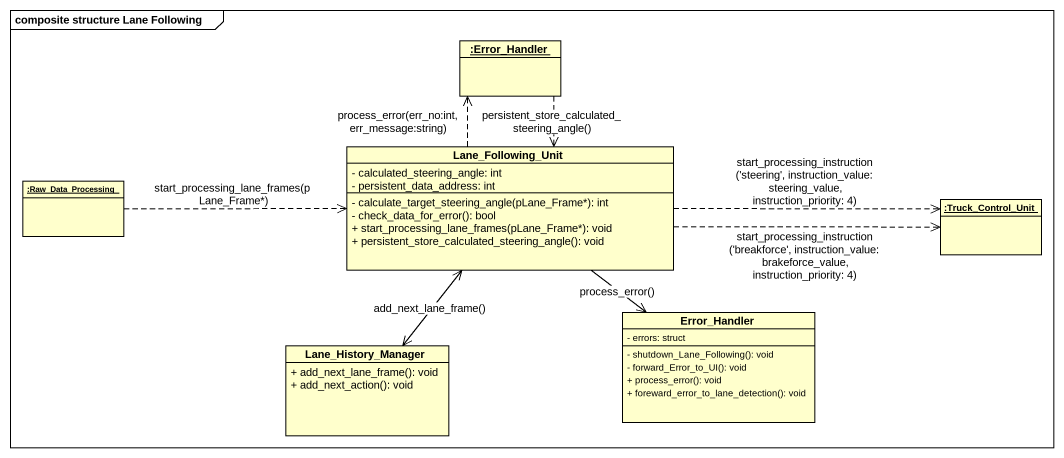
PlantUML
@startuml
mainframe composite structure Lane Following
hide circle
hide empty members
skinparam classAttributeIconSize 0
object ":Error_Handler" as Error_Handler
object ":Raw_Data_Processing" as Raw_Data_Processing
class Lane_Following_Unit {
  - calculated_steering_angle: int
  - persistent_data_address: int
  - calculate_target_steering_angle(pLane_Frame*): int
  - check_data_for_error(): bool
  + start_processing_lane_frames(pLane_Frame*): void
  + persistent_store_calculated_steering_angle(): void
}
object ":Truck_Control_Unit" as Truck_Control_Unit
class "Error_Handler" as Error_Handler_2 {
  - errors: struct
  - shutdown_Lane_Following(): void
  - forward_Error_to_UI(): void
  + process_error(): void
  + foreward_error_to_lane_detection(): void
}
class Lane_History_Manager {
  + add_next_lane_frame(): void
  + add_next_action(): void
}
Error_Handler ..> Lane_Following_Unit : persistent_store_calculated_steering_angle()
Raw_Data_Processing .right.> Lane_Following_Unit : start_processing_lane_frames(pLane_Frame*)
Lane_Following_Unit .up.> Error_Handler : process_error(err_no:int, err_message:string)
Lane_Following_Unit .right.> Truck_Control_Unit : start_processing_instruction ('steering', instruction_value: steering_value, instruction_priority: 4)
Lane_Following_Unit .right.> Truck_Control_Unit : start_processing_instruction ('breakforce', instruction_value: brakeforce_value, instruction_priority: 4)
Lane_Following_Unit --> Error_Handler_2 : process_error()
Lane_Following_Unit <--> Lane_History_Manager : add_next_lane_frame()
@enduml
